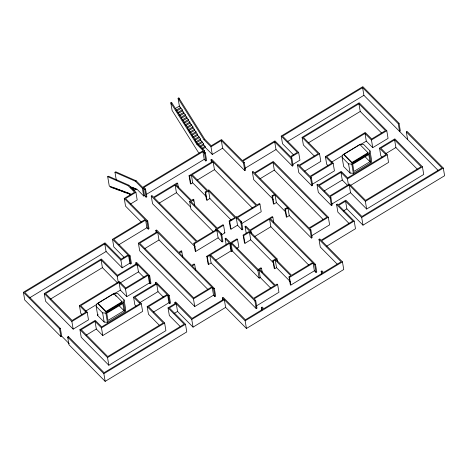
<?xml version="1.0" encoding="UTF-8"?>
<svg xmlns="http://www.w3.org/2000/svg" width="468" height="468" viewBox="0 0 468 468"><rect width="100%" height="100%" fill="white"/><g stroke="black" fill="none" stroke-linecap="round" stroke-linejoin="round"><path stroke-width="0.7" d="M96.168 306.376L96.741 303.855L114.362 293.179L117.626 293.377L124.073 299.9L125.623 309.091L125.055 311.612L107.429 322.288L104.171 322.089L97.724 315.567L96.168 306.376L102.621 312.899L104.171 322.089M97.724 315.567L98.011 314.303M125.055 311.612L123.499 302.422L124.073 299.9M342.114 157.377L342.687 154.855L360.307 144.179L363.566 144.378L370.018 150.901L371.569 160.091L371.001 162.612L353.375 173.289L350.117 173.09L343.67 166.567L342.114 157.377L348.561 163.899L350.117 173.09M371.001 162.612L369.445 153.422L370.018 150.901M199.503 153.311L198.017 151.802L172.095 110.466L170.802 102.808L171.569 102.346L197.484 143.682L204.469 150.749L204.826 152.837M212.279 154.463L210.986 146.806L221.329 140.535L222.622 148.198L212.279 154.463L205.294 147.391L205.113 146.32L203.767 144.963L203.586 143.892L200.719 140.102L200.538 139.025L197.671 135.234L197.49 134.164L196.145 132.807L195.963 131.73L194.624 130.373L194.442 129.303L193.097 127.939L192.915 126.869L190.049 123.078L189.868 122.008L188.522 120.645L188.341 119.574L187.001 118.217L186.82 117.14L185.474 115.783L185.293 114.713L183.947 113.35L183.766 112.279L182.426 110.922L182.245 109.851L179.379 106.061L178.08 98.397L178.846 97.935L204.768 139.271L211.214 145.794L221.557 139.528L242.377 160.6L274.938 140.868L290.452 156.564L297.338 152.392L281.221 136.083L362.835 86.638L399.04 123.277L400.339 130.941L399.567 131.409L398.268 123.745L362.601 87.656L282.537 136.159L298.654 152.474L299.953 160.132L292.88 164.414M175.231 108.57L179.379 106.061M175.98 110.284L180.718 107.418M176.758 110.998L180.9 108.488M177.507 112.718L182.245 109.851M178.279 113.431L182.426 110.922M179.033 115.151L183.766 112.279M179.806 115.865L183.947 113.35M181.151 117.222L185.293 114.713M181.332 118.293L185.474 115.783M182.081 120.013L186.82 117.14M182.853 120.726L187.001 118.217M183.608 122.446L188.341 119.574M184.38 123.16L188.522 120.645M185.129 124.874L189.868 122.008M185.901 125.588L190.049 123.078M187.247 126.951L191.389 124.435M187.428 128.021L191.576 125.512M112.548 187.2L111.782 187.662L110.436 186.305L110.594 187.223L109.249 185.86L107.693 176.67L108.459 176.208L128.911 185.223L135.895 192.289L137.194 199.953L130.502 204.007M116.286 180.04L114.976 172.265L115.742 171.797L136.194 180.812L142.641 187.34L203.171 150.667L196.718 144.144L170.802 102.808M188.177 129.741L192.915 126.869M188.955 130.455L193.097 127.939M189.704 132.169L194.442 129.303M190.476 132.883L194.624 130.373M191.231 134.603L195.963 131.73M192.003 135.316L196.145 132.807M192.752 137.03L197.49 134.164M193.53 137.744L197.671 135.234M111.782 187.662L111.624 186.744L112.969 188.101L113.736 187.639M194.279 139.464L199.017 136.597M112.969 188.101L112.811 187.182L114.157 188.546L114.923 188.077M195.051 140.178L199.198 137.668M114.157 188.546L113.999 187.621L115.344 188.984L116.111 188.516M115.344 188.984L115.186 188.066L116.532 189.423L117.298 188.961M195.805 141.898L200.538 139.025M116.532 189.423L116.374 188.505L117.72 189.862L118.486 189.4M196.578 142.611L200.719 140.102M117.72 189.862L117.562 188.943L118.907 190.306L119.673 189.838M107.693 176.67L128.144 185.685L128.911 185.223M114.976 172.265L135.427 181.28L136.194 180.812M196.718 144.144L197.484 143.682M178.08 98.397L204.001 139.733L204.768 139.271M118.907 190.306L118.749 189.382L120.095 190.745L120.861 190.277M197.326 144.325L202.065 141.459M120.095 190.745L119.943 189.827L121.282 191.184L122.049 190.722M198.099 145.039L202.246 142.529M121.282 191.184L121.13 190.265L122.47 191.623L123.236 191.16M122.47 191.623L122.318 190.704L123.657 192.067L124.424 191.599M130.788 187.896L131.97 187.177L133.316 188.534L133.158 187.615L131.976 188.335M199.444 146.402L203.586 143.892M123.657 192.067L123.505 191.143L124.845 192.506L125.611 192.038M200.216 147.116L203.767 144.963M124.845 192.506L124.693 191.587L126.032 192.945L126.799 192.483M132.567 189.13L134.345 188.054L135.24 188.961M126.032 192.945L125.88 192.026L127.22 193.383L127.986 192.921M201.562 148.473L205.113 146.32M133.164 189.932L135.533 188.499L136.428 189.405M133.76 190.728L136.72 188.937L143.705 196.004L144.472 195.542L143.179 187.884L142.412 188.347L143.705 196.004M202.334 149.187L205.294 147.391M127.22 193.383L127.068 192.465L128.407 193.828L128.255 192.904L129.595 194.267L130.361 193.799M141.289 222.066L125.547 206.136L124.254 198.479L134.597 192.213L128.144 185.685M135.895 192.289L125.553 198.561L147.718 220.984L149.017 228.647L148.251 229.109L146.905 227.752L145.612 220.089L113.812 239.353L130.133 255.867L131.432 263.525L130.666 263.993L129.858 263.174L128.56 255.516L120.902 260.161L122.195 267.819L129.858 263.174M204.469 150.749L203.703 151.211L205.317 152.843L206.61 160.501L205.844 160.969L204.551 153.305L202.942 151.679L143.945 187.416L145.554 189.049L146.853 196.706L146.086 197.174L144.472 195.542M146.086 197.174L144.787 189.511L145.554 189.049M204.551 153.305L205.317 152.843M146.478 194.325L204.235 159.336L202.942 151.679M195.103 246.771L152.533 203.697L151.234 196.039L152.001 195.571L153.615 197.203L177.173 182.929L177.711 183.474L178.419 187.65M211.472 162.618L210.998 159.834L211.764 159.366L256.903 205.037L259.389 203.533L259.927 204.077L261.22 211.735L241.927 223.423M190.886 183.942L189.587 176.278L191.406 175.178L192.705 182.836L190.886 183.942L190.347 183.397L189.049 175.734L212.612 161.466L210.998 159.834M175.126 185.041L154.153 197.748L197.139 241.242L216.292 229.642L215.754 229.098L216.52 228.636L189.657 201.445L190.71 200.807L175.126 185.041L176.424 192.699L190.494 206.944M177.711 183.474L175.892 184.579L191.476 200.345L193.296 199.245L193.834 199.783L194.776 205.358M213.151 162.01L192.172 174.716L207.757 190.482L208.81 189.844L235.673 217.029L236.439 216.567L236.978 217.105L256.136 205.505L213.151 162.01L214.443 169.668L252.31 207.985M159.149 203.165L176.424 192.699M197.168 180.133L214.443 169.668M120.902 260.161L104.779 243.846L24.716 292.354L60.384 328.448L61.677 336.106L60.904 336.574L24.693 299.935L23.4 292.272L105.013 242.833L121.13 259.143L128.021 254.966L112.507 239.277L145.074 219.545L124.254 198.479M298.654 152.474L290.991 157.113L291.798 157.927L293.097 165.59L292.33 166.052L291.032 158.395L274.71 141.88L242.915 161.138L244.261 162.501L245.554 170.159L244.787 170.621L222.622 148.198M148.251 229.109L146.952 221.452L147.718 220.984M244.787 170.621L243.495 162.963L244.261 162.501M29.736 297.759L106.078 251.509L104.779 243.846M287.557 141.564L363.899 95.314L362.601 87.656M207.002 200.251L205.709 192.594L208.582 190.85L209.875 198.508L207.002 200.251L206.464 199.707L205.171 192.05L206.991 190.944L191.406 175.178M118.849 244.746L146.905 227.752M244.834 168.421L276.009 149.538L274.71 141.88M193.834 199.783L190.962 201.527L217.287 228.168L223.031 224.687L223.569 225.231L224.868 232.888L221.311 235.041M125.506 288.99L119.059 282.461L80.748 305.674L87.2 312.203L88.493 319.86L73.172 329.144L45.56 301.205L44.267 293.547L101.345 258.968L117.468 275.278L136.621 263.671L135.814 262.858L136.58 262.396L149.678 275.646L150.977 283.304L150.21 283.772L149.403 282.953L148.104 275.295L125.506 288.99L126.799 296.648L149.403 282.953M314.467 156.224L303.381 145.01L302.088 137.352L359.167 102.773L386.779 130.712L388.071 138.37L372.75 147.654L366.298 141.125L364.999 133.462L326.693 156.675L333.146 163.203L334.439 170.861L312.448 184.181M117.234 276.296L101.117 259.98L45.583 293.629L72.107 320.469L85.89 312.115L79.443 305.592L119.287 281.455L125.734 287.978L147.572 274.751L137.165 264.221L117.234 276.296L118.299 282.561M328.173 165.76L326.687 164.25L325.389 156.593L365.233 132.456L371.68 138.978L385.462 130.631L358.938 103.791L303.404 137.434L319.521 153.744L320.82 161.401L304.627 171.212M156.172 232.508L155.821 230.42L156.587 229.958L178.747 252.387L181.239 250.877L181.777 251.421L182.719 256.99M273.3 199.473L253.656 179.595L252.357 171.937L253.124 171.469L254.469 172.832L273.242 161.46L328.314 217.187L329.607 224.845L311.442 235.854M194.758 306.54L193.465 298.882L212.238 287.51L213.531 295.168L194.758 306.54L139.686 250.813L138.393 243.155L157.16 231.783L155.821 230.42M157.698 232.327L139.692 243.231L193.694 297.876L211.7 286.966L157.698 232.327L158.997 239.985L207.903 289.47M273.008 162.466L255.007 173.376L309.003 228.015L327.009 217.111L273.008 162.466L274.306 170.124L323.212 219.615M50.62 299.017L102.41 267.643L101.117 259.98M308.441 142.822L360.231 111.448L358.938 103.791M130.666 263.993L129.367 256.335L130.133 255.867M291.032 158.395L291.798 157.927M144.717 248.637L158.997 239.985M260.027 178.776L274.306 170.124M333.146 163.203L310.541 176.892L311.343 177.705L312.642 185.363L311.875 185.831L298.777 172.575L297.478 164.917L298.245 164.455L299.052 165.268L318.205 153.662L302.088 137.352M319.521 153.744L299.596 165.818L310.003 176.348L331.835 163.116L325.389 156.593M120.399 282.818L138.458 271.879L137.165 264.221M230.993 229.174L229.7 221.516L236.211 217.573L237.51 225.231L230.993 229.174L230.461 228.636L229.162 220.972L234.907 217.491L208.582 190.85M195.712 251.421L194.419 243.764L216.83 230.186L218.123 237.843L195.712 251.421L195.179 250.877L193.881 243.22L196.373 241.71L151.234 196.039M223.569 225.231L217.058 229.174L221.627 233.795L222.92 241.459L222.154 241.921L218.123 237.843M273.868 204.077L272.569 196.414L275.061 194.904L276.354 202.568L273.868 204.077L273.33 203.533L272.031 195.87L274.523 194.366L252.357 171.937M181.777 251.421L179.285 252.931L191.646 265.432L194.132 263.923L194.67 264.467L195.612 270.042M259.927 204.077L237.516 217.649L241.546 221.727L242.839 229.39L242.073 229.852L237.51 225.231M97.97 303.322L114.028 293.594L122.066 301.731L122.166 302.34L106.113 312.068L98.075 303.937L97.97 303.322L106.008 311.454L106.218 312.694M343.916 154.323L359.968 144.594L368.012 152.732L368.111 153.346L352.059 163.069L344.021 154.937L343.916 154.323L351.954 162.454L352.059 163.069M85.749 311.085L96.87 304.346M113.554 294.237L120.352 290.125L119.059 282.461M331.695 162.086L342.816 155.347M360.734 144.495L366.298 141.125M60.904 336.574L59.611 328.916L60.384 328.448M73.172 329.144L71.873 321.487L87.2 312.203M372.75 147.654L371.452 139.996L386.779 130.712M398.268 123.745L399.04 123.277M150.21 283.772L148.912 276.108L149.678 275.646M311.875 185.831L310.576 178.168L311.343 177.705M222.154 241.921L220.861 234.263L221.627 233.795M242.073 229.852L240.78 222.195L241.546 221.727M226.219 244.875L225.161 238.61L225.927 238.148L230.49 242.769L237.007 238.826L237.539 239.364L238.838 247.028L236.539 248.42M246.256 233.509L245.08 226.541L245.846 226.079L249.877 230.157L272.288 216.579L272.821 217.123L273.762 222.692M106.008 311.454L122.066 301.731M351.954 162.454L368.012 152.732M155.358 282.637L156.125 282.169L169.223 295.425L170.522 303.083L169.755 303.545L168.948 302.732L167.649 295.074L148.496 306.675L164.619 322.99L165.912 330.648L108.833 365.227L81.221 337.288L79.929 329.63L95.25 320.346L101.702 326.875L140.014 303.668L133.561 297.139L156.16 283.444L155.358 282.637L155.598 284.029M317.023 184.696L317.79 184.228L318.597 185.047L341.201 171.352L347.648 177.875L385.96 154.668L379.507 148.14L394.828 138.856L422.44 166.795L423.733 174.453L366.655 209.032L350.532 192.722L349.239 185.065L330.08 196.665L330.888 197.484L332.186 205.142L331.42 205.604L318.322 192.354L317.023 184.696L330.121 197.946L331.42 205.604M102.621 312.899L105.879 313.098L123.499 302.422M348.561 163.899L351.819 164.098L369.445 153.422M191.763 319.469L224.324 299.742L225.623 307.4L193.062 327.132L191.763 319.469L176.255 303.779L169.363 307.95L185.486 324.26L186.779 331.917L105.165 381.361L68.96 344.723L67.661 337.059L68.433 336.591L104.101 372.686L184.17 324.184L168.047 307.868L175.711 303.229L174.903 302.41L175.67 301.948L191.991 318.462L223.792 299.198L222.446 297.841L223.213 297.379L245.378 319.802L262.998 309.132L261.39 307.499L262.156 307.031L263.765 308.664L322.762 272.926L321.147 271.294L321.914 270.826L323.528 272.458L341.149 261.782L318.983 239.353L319.749 238.891L321.095 240.248L352.89 220.99L336.568 204.475L337.334 204.007L338.142 204.826L345.805 200.181L361.922 216.491L441.991 167.989L406.323 131.894L407.096 131.426L443.307 168.065L444.6 175.728L362.987 225.166L346.87 208.857L345.571 201.199L338.686 205.37L354.194 221.066L355.493 228.723L326.611 246.221M95.027 321.358L81.239 329.712L107.769 356.552L163.303 322.908L147.18 306.599L167.111 294.524L156.704 283.994L134.866 297.221L141.313 303.75L142.611 311.407L102.767 335.544L96.32 329.022L95.027 321.358L101.474 327.887L102.767 335.544M348.479 185.152L347.42 178.887L340.973 172.359L319.135 185.591L329.542 196.121L349.467 184.047L365.59 200.357L421.124 166.713L394.6 139.873L380.812 148.221L387.258 154.75L388.557 162.408L350.585 185.416M208.611 264.467L207.312 256.809L209.804 255.3L211.097 262.963L208.611 264.467L208.073 263.923L206.78 256.265L229.185 242.687L225.161 238.61M286.761 217.123L285.462 209.465L287.955 207.956L289.253 215.613L286.761 217.123L286.223 216.579L284.93 208.921L287.416 207.412L275.061 194.904M194.67 264.467L192.184 265.976L214.344 288.405L215.643 296.063L214.876 296.531L213.531 295.168M230.262 243.775L231.028 243.313L232.327 250.971L231.561 251.433L230.262 243.775L229.724 243.231L210.571 254.838L253.557 298.332L274.529 285.626L258.95 269.861L257.897 270.498L259.19 278.156L260.243 277.518L258.95 269.861M244.969 243.313L243.67 235.656L249.415 232.175L250.713 239.832L244.969 243.313L244.431 242.769L243.132 235.111L249.649 231.163L245.08 226.541M250.947 231.245L250.181 231.707L277.05 258.892L275.997 259.529L291.576 275.301L312.554 262.595L269.568 219.094L250.415 230.701L250.947 231.245L251.304 233.333M272.821 217.123L270.334 218.632L315.467 264.303L316.766 271.961L315.999 272.429L314.385 270.796L313.092 263.139L289.528 277.407L290.827 285.07L314.385 270.796M237.539 239.364L231.795 242.851L258.125 269.492L260.998 267.749L261.536 268.293L262.238 272.47M124.038 310.693L107.979 320.422L106.768 313.25L122.821 303.521L124.038 310.693L118.96 305.557M369.977 161.694L353.925 171.423L352.714 164.25L368.766 154.522L369.977 161.694L364.905 156.564M86.135 335.193L96.32 329.022M139.909 302.615L157.997 291.652L156.704 283.994M324.172 190.979L342.266 180.022L340.973 172.359M385.702 153.703L395.893 147.531L394.6 139.873M101.474 327.887L141.313 303.75M347.42 178.887L387.258 154.75M215.572 260.249L231.022 250.895L229.724 243.231M254.797 236.486L270.861 226.758L269.568 219.094M169.755 303.545L168.457 295.887L169.223 295.425M330.121 197.946L330.888 197.484M153.498 312.092L168.948 302.732M331.379 204.329L350.532 192.722M328.314 217.187L309.541 228.559L310.887 229.923L312.179 237.58L311.413 238.042L289.253 215.613M214.876 296.531L213.578 288.867L214.344 288.405M311.413 238.042L310.12 230.385L310.887 229.923M174.102 313.519L177.547 311.436L176.255 303.779M343.424 210.945L346.87 208.857M108.833 365.227L107.535 357.57L164.619 322.99M366.655 209.032L365.356 201.375L422.44 166.795M274.704 268.755L273.411 261.097L275.231 259.997L276.524 267.655L274.704 268.755L274.166 268.217L272.873 260.553L275.746 258.816L249.415 232.175M261.536 268.293L259.717 269.398L275.295 285.164L277.114 284.058L277.653 284.602L278.951 292.266L256.008 306.16M354.194 221.066L321.633 240.792L342.453 261.864L343.746 269.521L246.443 328.472L225.623 307.4M105.165 381.361L103.873 373.704L185.486 324.26M362.987 225.166L361.694 217.509L443.307 168.065M290.827 285.07L290.289 284.526L288.99 276.869L290.809 275.763L275.231 259.997M277.653 284.602L254.095 298.876L255.703 300.509L257.002 308.166L256.236 308.634L211.097 262.963M256.236 308.634L254.937 300.971L255.703 300.509M315.999 272.429L314.701 264.765L315.467 264.303M246.443 328.472L245.15 320.814L342.453 261.864M363.899 95.314L438.188 170.492M360.231 111.448L381.66 133.128M395.893 147.531L417.316 169.211M364.999 133.462L371.452 139.996M382.292 157.306L380.8 155.797L379.507 148.14M349.239 185.065L365.356 201.375M342.266 180.022L347.724 185.539M345.571 201.199L361.694 217.509M293.6 154.955L282.514 143.74L281.221 136.083M297.478 164.917L310.576 178.168M276.009 149.538L292.33 166.052M349.198 223.599L337.867 212.133L336.568 204.475M221.329 140.535L243.495 162.963M287.955 207.956L310.12 230.385M272.031 195.87L272.569 196.414M284.93 208.921L285.462 209.465M276.354 202.568L285.749 212.068M337.41 264.344L320.282 247.016L318.983 239.353M204.001 139.733L210.986 146.806M313.092 263.139L314.701 264.765M204.235 159.336L205.844 160.969M270.861 226.758L308.728 265.075M236.211 217.573L240.78 222.195M189.049 175.734L189.587 176.278M205.171 192.05L205.709 192.594M272.873 260.553L273.411 261.097M288.99 276.869L289.528 277.407M209.875 198.508L231.139 220.03M250.713 239.832L273.499 262.887M192.705 182.836L206.277 196.572M276.524 267.655L290.096 281.391M229.162 220.972L229.7 221.516M243.132 235.111L243.67 235.656M224.33 232.344L224.868 232.888M231.028 243.313L257.897 270.498M216.83 230.186L220.861 234.263M260.243 277.518L270.796 288.2M213.256 231.678L190.95 209.108L189.657 201.445M232.327 250.971L259.19 278.156M231.022 250.895L231.561 251.433M143.179 187.884L144.787 189.511M209.804 255.3L254.937 300.971M135.427 181.28L142.412 188.347M193.881 243.22L194.419 243.764M206.78 256.265L207.312 256.809M133.158 187.615L134.053 188.522M131.678 187.645L130.783 186.738L130.935 187.656M130.929 194.852L129.443 193.348L129.595 194.267M145.612 220.089L146.952 221.452M212.238 287.51L213.578 288.867M224.324 299.742L245.15 320.814M138.393 243.155L193.465 298.882M128.56 255.516L129.367 256.335M148.104 275.295L148.912 276.108M167.649 295.074L168.457 295.887M124.312 257.564L113.806 246.934L112.507 239.277M138.458 271.879L143.91 277.395M157.997 291.652L163.449 297.168M177.547 311.436L193.062 327.132M106.078 251.509L122.195 267.819M180.426 326.74L169.346 315.526L168.047 307.868M102.41 267.643L117.526 282.935M159.559 325.471L148.479 314.256L147.18 306.599M120.352 290.125L126.799 296.648M136.346 306.306L134.854 304.797L133.561 297.139M115.134 295.226L116.14 296.238M82.228 314.759L80.742 313.25L79.443 305.592M44.267 293.547L71.873 321.487M79.929 329.63L107.535 357.57M23.4 292.272L59.611 328.916M67.661 337.059L103.873 373.704M61.677 336.106L69.229 343.746M406.323 131.894L407.616 139.552M351.819 164.098L353.375 173.289M321.147 271.294L321.621 274.078M287.416 207.412L287.656 208.804M277.05 258.892L277.518 261.676M261.39 307.499L261.858 310.284M216.292 229.642L216.526 231.034M215.754 229.098L215.988 230.49M222.446 297.841L222.797 299.93M178.846 97.935L179.08 99.327M193.296 199.245L193.647 201.334M181.239 250.877L181.473 252.27M174.903 302.41L175.143 303.802M135.533 188.499L135.691 189.417M136.621 263.671L136.978 265.76M135.814 262.858L136.053 264.25M114.028 293.594L114.128 294.208M105.879 313.098L107.429 322.288M68.433 336.591L68.667 337.984"/></g></svg>
